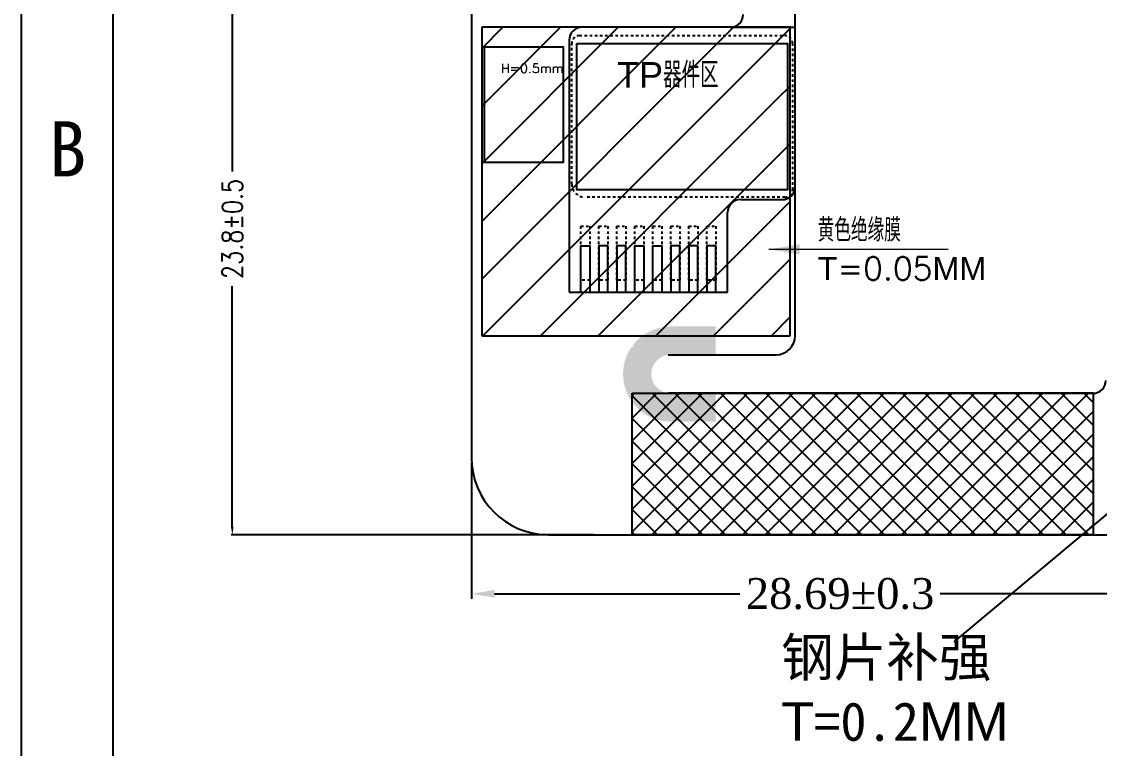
# Model space of a CAD drawing. Header units: millimetres. Extents: x 37 to 234, y -216 to -66.
# Drawn here: x 36.78 to 78.74, y -165.61 to -137.33 of the extents above; entities that cross this region are included whole.
import ezdxf

# ---------------------------------------------------------------- set-up
doc = ezdxf.new("R2010")
doc.units = ezdxf.units.MM
doc.linetypes.add('DASHED', pattern=[0.2, 0.1, -0.1])
doc.layers.add('dim', color=1, linetype='Continuous', lineweight=9)
for name, color, linetype in [('FPC', 33, 'Continuous'), ('OCA', 231, 'Continuous'), ('TEXT', 2, 'Continuous'), ('TPFPC', 2, 'Continuous')]:
    doc.layers.add(name, color=color, linetype=linetype)
doc.styles.get("Standard").update_dxf_attribs({"font": 'txt', "bigfont": 'gbcbig.shx'})
doc.styles.add('STYLE1', font='', dxfattribs={"width": 0.9})
doc.styles.add('ZIF', font='romans.shx', dxfattribs={"width": 0.8, "bigfont": 'gbcbig.shx'})
doc.styles.add('宋体', font='')
doc.styles.add('样式 2', font='times.ttf')
doc.styles.get('STYLE1').set_extended_font_data('SimSun')
doc.styles.get('宋体').set_extended_font_data('SimSun')
doc.dimstyles.new('ISO-25$0', dxfattribs={"dimtxt": 1.2, "dimasz": 0.9, "dimexe": 0.2, "dimexo": 0.2, "dimgap": 0.4, "dimtad": 0, "dimdsep": 46, "dimtxsty": '样式 2', "dimcen": 2.5, "dimclrt": 2, "dimadec": 0, "dimazin": 0, "dimtp": 1.2, "dimtm": 1.2, "dimtfac": 1, "dimtmove": 0, "dimatfit": 3, "dimfxl": 0, "dimtolj": 1, "dimarcsym": 0})
doc.dimstyles.new('TPD', dxfattribs={"dimtxt": 1.5, "dimasz": 1.2, "dimexe": 0.25, "dimexo": 0.08, "dimgap": 0.15, "dimtad": 0, "dimzin": 1, "dimdsep": 46, "dimtxsty": '宋体', "dimcen": 18.05, "dimclrd": 256, "dimclre": 256, "dimclrt": 256, "dimadec": 0, "dimazin": 0, "dimtfac": 1, "dimtmove": 0, "dimatfit": 2, "dimfxl": 0, "dimlwd": 18, "dimlwe": 18, "dimarcsym": 0})
doc.dimstyles.new('ZIF', dxfattribs={"dimtxt": 1, "dimasz": 0.3, "dimexe": 0.05, "dimexo": 0.05, "dimgap": 0.1, "dimtad": 0, "dimrnd": 0.0005, "dimzin": 9, "dimdsep": 46, "dimtxsty": 'ZIF', "dimcen": 0.5, "dimadec": 0, "dimazin": 0, "dimtfac": 1, "dimtmove": 0, "dimatfit": 0, "dimfxl": 0, "dimtolj": 1, "dimtzin": 1, "dimarcsym": 0})

# ---------------------------------------------------------------- blocks, each defined once
blk = doc.blocks.new('*D352')
at = {"layer": 'Defpoints', "color": 0}
for p in [(44.987, -133.5), (54.196, -133.5), (59.104, -157.3)]:
    blk.add_point(p, dxfattribs=at)
at = {"layer": 'dim', "color": 0, "lineweight": -2}
for p, q in [((54.146, -133.5), (44.937, -133.5)), ((44.987, -133.8), (44.987, -143.167)), ((44.987, -157), (44.987, -147.634)), ((59.054, -157.3), (44.937, -157.3))]:
    blk.add_line(p, q, dxfattribs=at)
at = {"layer": 'dim', "color": 0}
for points in [[(44.937, -133.8), (45.037, -133.8), (44.987, -133.5)], [(44.937, -157), (45.037, -157), (44.987, -157.3)]]:
    blk.add_solid(points, dxfattribs=at)
at = {"layer": 'dim', "color": 0, "insert": (44.987, -145.4), "char_height": 0.8, "attachment_point": 5, "rotation": 90, "style": 'ZIF'}
blk.add_mtext('\\A1;23.8%%P0.5', dxfattribs=at)
blk = doc.blocks.new('fht7ui')
at = {"layer": 'TPFPC'}
for p, q in [((122.281, -384.467), (122.281, -375.806)), ((119.756, -378.262), (113.981, -378.262)), ((113.481, -378.762), (113.481, -388.567)), ((120.151, -384.967), (121.781, -384.967)), ((119.651, -388.567), (119.651, -385.467)), ((113.481, -388.567), (119.651, -388.567))]:
    blk.add_line(p, q, dxfattribs=at)
for centre, start, end in [((119.756, -377.762), 270, 0), ((113.981, -378.762), 90, 180), ((121.781, -384.467), 270, 359.9998), ((120.151, -385.467), 90, 180)]:
    blk.add_arc(centre, 0.5, start, end, dxfattribs=at)
blk = doc.blocks.new('*D358')
at = {"color": 0, "lineweight": -2}
for p, q in [((54.296, -154.5), (54.296, -159.799)), ((82.987, -154.5), (82.987, -159.799)), ((55.196, -159.599), (64.747, -159.599)), ((82.087, -159.599), (72.536, -159.599))]:
    blk.add_line(p, q, dxfattribs=at)
at = {"color": 0}
for points in [[(55.196, -159.449), (55.196, -159.749), (54.296, -159.599)], [(82.087, -159.449), (82.087, -159.749), (82.987, -159.599)]]:
    blk.add_solid(points, dxfattribs=at)
at = {"layer": 'Defpoints', "color": 0}
for p in [(54.296, -154.3), (82.987, -154.3), (82.987, -159.599)]:
    blk.add_point(p, dxfattribs=at)
at = {"color": 2, "insert": (68.642, -159.599), "char_height": 1.2, "attachment_point": 5, "style": '样式 2'}
blk.add_mtext('\\A1;28.69%%P0.3', dxfattribs=at)

msp = doc.modelspace()

# ---------------------------------------------------------------- hatches: boundary and pattern name
h = msp.add_hatch()
h.set_pattern_fill('ANSI31', color=2, scale=0.5, style=0)
h.set_pattern_definition([(45, (-55.3845, 18.7068), (-1.122532, 1.122532), [])])
edge = h.paths.add_edge_path()
edge.add_line((54.69619, -137.55518), (54.69619, -149.55518))
edge.add_line((66.69619, -137.55518), (54.69619, -137.55518))
edge.add_line((66.69619, -149.55518), (66.69638, -137.55518))
edge.add_line((64.69619, -149.55518), (66.69619, -149.55518))
edge.add_line((54.69619, -149.55518), (64.69619, -149.55518))
at = {"layer": 'FPC'}
h = msp.add_hatch(dxfattribs=at)
h.set_pattern_fill('ANSI37', color=3, scale=5, style=0)
h.set_pattern_definition([(135, (3690.648, -798.89044), (0.44194174, 0.44194174), []), (45, (3690.648, -798.89044), (0.44194174, -0.44194174), [])])
h.paths.add_polyline_path([(60.54619, -151.79607), (78.48734, -151.79607), (78.48734, -157.30026), (60.54619, -157.30027)])
at = {"layer": 'OCA'}
h = msp.add_hatch(color=1, dxfattribs=at)
h.paths.add_polyline_path([(61.29619, -151.79607), (62.04619, -151.79607, -0.41421356), (61.29619, -151.04607)])
h.paths.add_polyline_path([(60.59601, -151.79607), (61.29619, -151.79607), (61.29619, -151.04607, -0.41421356), (62.04619, -150.29607), (63.79619, -150.29607), (63.79619, -149.99573), (60.59601, -149.99573)])
h.paths.add_polyline_path([(60.59601, -152.19476, 0.12145848), (61.29619, -152.73722), (61.29619, -151.79607), (60.59601, -151.79607)])
h.paths.add_polyline_path([(60.54619, -152.12889), (60.54619, -151.79607), (60.59601, -151.79607), (60.59601, -149.99573), (60.52327, -149.99573, 0.31730649)])
h.paths.add_polyline_path([(60.59601, -149.89738), (60.59601, -149.99573), (63.79619, -149.99573), (63.79619, -149.19607), (62.04619, -149.19607, 0.22910904)])
h.paths.add_polyline_path([(61.29619, -152.73722, 0.10473604), (62.04619, -152.89607), (63.79619, -152.89607), (63.79619, -151.79607), (62.04619, -151.79607), (61.29619, -151.79607)])

# ---------------------------------------------------------------- linework, layer by layer
at = {"color": 7, "lineweight": 0}
msp.add_line((40.34516, -69.71533), (40.34516, -212.19358), dxfattribs=at)
for p, q in [((66.69619, -137.55518), (54.69619, -137.55518)), ((54.69619, -137.55518), (54.69619, -149.55518)), ((64.37139, -137.55517), (66.89638, -137.55518)), ((66.69619, -149.55518), (66.69638, -137.55518)), ((54.69619, -149.55518), (64.69619, -149.55518)), ((64.69619, -149.55518), (66.69619, -149.55518))]:
    msp.add_line(p, q)
for points in [[(230.13864, -215.75496), (230.13864, -215.75496), (36.78379, -215.75496), (36.78379, -66.15396), (233.70001, -66.15396)], [(207.03864, -212.19358), (207.03864, -212.19358), (40.34516, -212.19358), (40.34516, -69.71533), (210.60001, -69.71533)]]:
    msp.add_lwpolyline(points)
msp.add_lwpolyline([(40.34516, -69.71533), (40.34516, -205.96114)], dxfattribs=at)
at = {"layer": 'FPC'}
for p, q in [((54.29619, -132.64867), (54.29619, -154.30027)), ((66.89619, -149.54607), (66.89619, -132.64867)), ((61.95697, -150.29607), (66.14619, -150.29607)), ((78.48734, -151.79607), (61.96465, -151.79607)), ((57.29619, -157.30027), (82.48734, -157.30026))]:
    msp.add_line(p, q, dxfattribs=at)
msp.add_lwpolyline([(54.79817, -142.82026), (54.79817, -138.32026), (57.86817, -138.32026), (57.86817, -142.82026)], close=True, dxfattribs=at)
at = {"layer": 'FPC', "color": 0, "linetype": 'DASHED'}
for points in [[(58.55629, -145.29606), (58.90629, -145.29606), (58.90629, -147.39606), (58.55629, -147.39606)], [(59.25629, -145.29606), (59.60629, -145.29606), (59.60629, -147.39606), (59.25629, -147.39606)], [(59.95629, -145.29606), (60.30629, -145.29606), (60.30629, -147.39606), (59.95629, -147.39606)], [(60.65629, -145.29606), (61.00629, -145.29606), (61.00629, -147.39606), (60.65629, -147.39606)], [(61.35629, -145.29606), (61.70629, -145.29606), (61.70629, -147.39606), (61.35629, -147.39606)], [(62.05629, -145.29606), (62.40629, -145.29606), (62.40629, -147.39606), (62.05629, -147.39606)], [(62.75629, -145.29606), (63.10629, -145.29606), (63.10629, -147.39606), (62.75629, -147.39606)], [(63.45629, -145.29606), (63.80629, -145.29606), (63.80629, -147.39606), (63.45629, -147.39606)]]:
    msp.add_lwpolyline(points, close=True, dxfattribs=at)
at = {"layer": 'FPC', "color": 3}
msp.add_lwpolyline([(60.54619, -151.79607), (78.48734, -151.79607), (78.48734, -157.30026), (60.54619, -157.30027)], close=True, dxfattribs=at)
at = {"layer": 'FPC'}
for centre, radius, start, end in [((66.14619, -149.54607), 0.75, 270, 0), ((78.48734, -151.29607), 0.5, 270, 0), ((57.29619, -154.30027), 3, 180, 270)]:
    msp.add_arc(centre, radius, start, end, dxfattribs=at)
at = {"layer": 'TPFPC', "color": 4, "linetype": 'DASHED'}
msp.add_lwpolyline([(58.49639, -137.88017), (66.49639, -137.88017, -0.41421356), (66.79639, -138.18017), (66.79639, -143.86027, -0.41421356), (66.49639, -144.16027), (58.69639, -144.16027, -0.41421356), (58.19639, -143.66027), (58.19639, -138.18017, -0.41421356)], format="xyb", close=True, dxfattribs=at)
at = {"layer": 'TPFPC', "linetype": 'Continuous'}
msp.add_lwpolyline([(58.39639, -138.18017), (66.59639, -138.18017), (66.59639, -143.88017), (58.39639, -143.88017)], close=True, dxfattribs=at)
at = {"layer": 'TPFPC'}
for points in [[(58.55629, -147.86027), (58.55629, -146.06027), (58.90629, -146.06027), (58.90629, -147.86027)], [(59.60629, -147.86027), (59.60629, -146.06027), (59.25629, -146.06027), (59.25629, -147.86027)], [(60.30629, -147.86027), (60.30629, -146.06027), (59.95629, -146.06027), (59.95629, -147.86027)], [(60.65629, -147.86027), (60.65629, -146.06027), (61.00629, -146.06027), (61.00629, -147.86027)], [(61.35629, -147.86027), (61.35629, -146.06027), (61.70629, -146.06027), (61.70629, -147.86027)], [(62.40629, -147.86027), (62.40629, -146.06027), (62.05629, -146.06027), (62.05629, -147.86027)], [(63.10629, -147.86027), (63.10629, -146.06027), (62.75629, -146.06027), (62.75629, -147.86027)], [(63.80629, -147.86027), (63.80629, -146.06027), (63.45629, -146.06027), (63.45629, -147.86027)]]:
    msp.add_lwpolyline(points, dxfattribs=at)

# ---------------------------------------------------------------- block references
msp.add_blockref('fht7ui', (-55.38446, 240.70677))

# ---------------------------------------------------------------- texts
at = {"style": 'STYLE1'}
msp.add_text('B', height=2.14849, dxfattribs=at).set_placement((37.84245, -143.3597))
at = {"color": 3, "attachment_point": 1}
for s, insert, char_height, width in [('{\\fArial|b0|i0|c0|p32;TP}器件区', (59.96759, -138.90829), 1, 4.9734261), ('H=0.5mm', (55.44292, -138.97186), 0.36, 2.9840557)]:
    msp.add_mtext(s, dxfattribs=dict(at, insert=insert, char_height=char_height, width=width))
at = {"layer": 'dim', "insert": (66.35146, -161.31615), "char_height": 1.5, "attachment_point": 1}
msp.add_mtext('{\\fSimSun|b0|i0|c134|p2;钢片补强\\P\\fArial|b0|i0|c0|p32;T\\fSimSun|b0|i0|c134|p2;=0.2\\fArial|b0|i0|c0|p32;MM}', dxfattribs=at)
at = {"layer": 'TEXT', "color": 2, "insert": (67.76914, -144.99117), "char_height": 0.9, "attachment_point": 1}
msp.add_mtext('黄色绝缘膜\\P{\\fArial|b0|i0|c0|p32;T}=0.05{\\fArial|b0|i0|c0|p32;MM}', dxfattribs=at)

# ---------------------------------------------------------------- dimensions: what is measured, and where the dimension line sits
dim = msp.add_linear_dim(base=(82.98734, -159.59884), p1=(54.29619, -154.30027), p2=(82.98734, -154.30027), text='<>%%P0.3', dimstyle='ISO-25$0', override={"dimfxl": 0.8, "dimarcsym": 1})
dim.commit()
dim.dimension.update_dxf_attribs({"geometry": '*D358', "text_midpoint": (68.64177, -159.59884)})
at = {"layer": 'dim'}
dim = msp.add_linear_dim(base=(44.98678, -133.50027), p1=(59.10419, -157.30027), p2=(54.19637, -133.50027), angle=90, text='<>%%P0.5', dimstyle='ZIF', override={"dimtxt": 0.8, "dimtp": 0.1, "dimtm": 0.1}, dxfattribs=at)
dim.commit()
dim.dimension.update_dxf_attribs({"geometry": '*D352', "text_midpoint": (44.98678, -145.40027)})

# ---------------------------------------------------------------- leaders
for points, dimstyle, override in [([(65.86777, -146.1947), (72.84447, -146.1947)], 'TPD', {"dimgap": 0.15, "dimtad": 0}), ([(80.74375, -155.06026), (73.06738, -161.4671)], 'ZIF', {"dimtxt": 0.8, "dimtp": 0.1, "dimtm": 0.1})]:
    msp.add_leader(points, dimstyle=dimstyle, override=override, dxfattribs=at)

doc.saveas('drawing.dxf')
